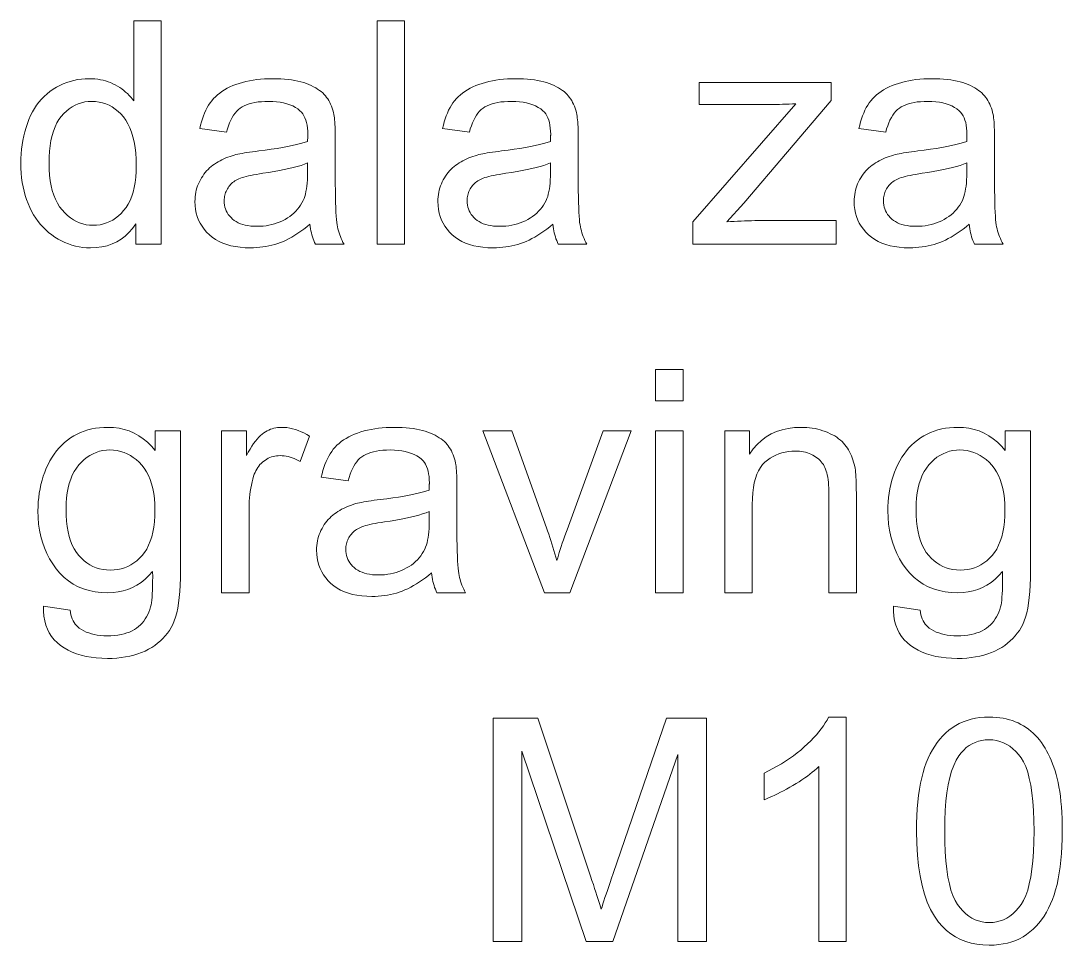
# Model space of a CAD drawing. Extents: x 0 to 297, y 0 to 420.
# Drawn here: x 178.93 to 192.91, y 366.33 to 378.74 of the extents above; entities that cross this region are included whole.
import ezdxf

# ---------------------------------------------------------------- set-up
doc = ezdxf.new("R2010")
doc.units = 0

msp = doc.modelspace()

# ---------------------------------------------------------------- linework, layer by layer
at = {"color": 7, "lineweight": 13}
for points in [[(180.471, 375.741), (180.471, 376.015), (180.428, 375.954), (180.381, 375.899), (180.33, 375.851), (180.275, 375.809), (180.216, 375.773), (180.153, 375.744), (180.087, 375.721), (180.016, 375.705), (179.942, 375.695), (179.864, 375.692), (179.812, 375.694), (179.761, 375.698), (179.711, 375.705), (179.662, 375.715), (179.614, 375.728), (179.567, 375.744), (179.52, 375.762), (179.475, 375.784), (179.43, 375.808), (179.386, 375.835), (179.343, 375.865), (179.302, 375.897), (179.264, 375.932), (179.227, 375.968), (179.192, 376.007), (179.16, 376.048), (179.129, 376.092), (179.1, 376.137), (179.073, 376.185), (179.048, 376.235), (179.025, 376.288), (179.005, 376.341), (178.987, 376.396), (178.971, 376.453), (178.958, 376.511), (178.947, 376.571), (178.939, 376.633), (178.933, 376.695), (178.93, 376.76), (178.928, 376.826), (178.929, 376.89), (178.933, 376.954), (178.938, 377.016), (178.946, 377.076), (178.955, 377.136), (178.967, 377.195), (178.981, 377.252), (178.998, 377.308), (179.016, 377.363), (179.037, 377.416), (179.06, 377.468), (179.085, 377.517), (179.112, 377.564), (179.141, 377.608), (179.172, 377.65), (179.206, 377.69), (179.242, 377.727), (179.28, 377.761), (179.32, 377.793), (179.362, 377.822), (179.406, 377.849), (179.451, 377.873), (179.497, 377.894), (179.544, 377.913), (179.592, 377.928), (179.641, 377.941), (179.691, 377.951), (179.742, 377.958), (179.794, 377.962), (179.847, 377.964), (179.886, 377.963), (179.924, 377.96), (179.961, 377.956), (179.997, 377.95), (180.033, 377.943), (180.067, 377.934), (180.101, 377.923), (180.134, 377.911), (180.166, 377.896), (180.197, 377.881), (180.227, 377.864), (180.256, 377.846), (180.284, 377.827), (180.311, 377.806), (180.336, 377.785), (180.361, 377.763), (180.384, 377.74), (180.406, 377.716), (180.427, 377.691), (180.447, 377.665), (180.447, 378.741), (180.813, 378.741), (180.813, 375.741)], [(183.715, 375.741), (183.715, 378.741), (184.083, 378.741), (184.083, 375.741)], [(182.81, 376.009), (182.77, 375.976), (182.729, 375.944), (182.689, 375.914), (182.649, 375.887), (182.61, 375.861), (182.57, 375.837), (182.531, 375.816), (182.493, 375.797), (182.454, 375.779), (182.416, 375.764), (182.378, 375.75), (182.34, 375.738), (182.3, 375.727), (182.261, 375.718), (182.22, 375.71), (182.179, 375.704), (182.138, 375.699), (182.096, 375.695), (182.053, 375.693), (182.01, 375.692), (181.94, 375.694), (181.874, 375.699), (181.81, 375.708), (181.75, 375.72), (181.693, 375.736), (181.64, 375.755), (181.59, 375.778), (181.543, 375.804), (181.5, 375.834), (181.46, 375.867), (181.423, 375.903), (181.39, 375.941), (181.362, 375.981), (181.337, 376.023), (181.315, 376.066), (181.298, 376.112), (181.285, 376.16), (181.275, 376.209), (181.269, 376.261), (181.267, 376.314), (181.268, 376.346), (181.27, 376.377), (181.274, 376.408), (181.279, 376.438), (181.285, 376.467), (181.293, 376.496), (181.303, 376.524), (181.314, 376.552), (181.326, 376.579), (181.34, 376.606), (181.355, 376.632), (181.371, 376.657), (181.388, 376.68), (181.405, 376.703), (181.424, 376.725), (181.443, 376.745), (181.464, 376.765), (181.485, 376.784), (181.507, 376.801), (181.53, 376.818), (181.554, 376.833), (181.579, 376.848), (181.604, 376.862), (181.629, 376.875), (181.655, 376.888), (181.682, 376.899), (181.71, 376.91), (181.738, 376.92), (181.766, 376.93), (181.795, 376.938), (181.818, 376.944), (181.843, 376.95), (181.87, 376.955), (181.9, 376.961), (181.931, 376.967), (181.965, 376.972), (182.001, 376.977), (182.04, 376.983), (182.08, 376.988), (182.123, 376.994), (182.21, 377.004), (182.292, 377.016), (182.369, 377.027), (182.442, 377.039), (182.51, 377.052), (182.573, 377.065), (182.632, 377.078), (182.686, 377.092), (182.735, 377.106), (182.78, 377.121), (182.78, 377.135), (182.78, 377.149), (182.781, 377.161), (182.781, 377.172), (182.781, 377.182), (182.781, 377.191), (182.781, 377.199), (182.782, 377.206), (182.782, 377.212), (182.782, 377.217), (182.781, 377.26), (182.777, 377.301), (182.772, 377.34), (182.765, 377.375), (182.756, 377.409), (182.744, 377.439), (182.731, 377.467), (182.715, 377.492), (182.697, 377.514), (182.677, 377.534), (182.648, 377.558), (182.615, 377.579), (182.58, 377.598), (182.542, 377.614), (182.502, 377.628), (182.458, 377.639), (182.412, 377.647), (182.364, 377.654), (182.312, 377.657), (182.258, 377.659), (182.207, 377.658), (182.159, 377.655), (182.114, 377.651), (182.072, 377.644), (182.032, 377.636), (181.995, 377.626), (181.961, 377.614), (181.929, 377.6), (181.9, 377.585), (181.874, 377.568), (181.85, 377.548), (181.827, 377.526), (181.806, 377.5), (181.785, 377.472), (181.766, 377.442), (181.749, 377.408), (181.732, 377.371), (181.717, 377.332), (181.703, 377.29), (181.691, 377.245), (181.331, 377.294), (181.341, 377.34), (181.353, 377.383), (181.366, 377.425), (181.38, 377.465), (181.396, 377.503), (181.413, 377.54), (181.431, 377.575), (181.45, 377.607), (181.471, 377.639), (181.492, 377.668), (181.516, 377.696), (181.541, 377.722), (181.569, 377.747), (181.599, 377.771), (181.63, 377.794), (181.664, 377.815), (181.699, 377.835), (181.737, 377.854), (181.776, 377.871), (181.818, 377.887), (181.861, 377.901), (181.906, 377.914), (181.952, 377.926), (181.999, 377.936), (182.048, 377.944), (182.098, 377.951), (182.149, 377.957), (182.202, 377.961), (182.256, 377.963), (182.311, 377.964), (182.366, 377.963), (182.418, 377.961), (182.469, 377.958), (182.517, 377.953), (182.563, 377.947), (182.607, 377.94), (182.649, 377.932), (182.689, 377.922), (182.727, 377.911), (182.763, 377.898), (182.797, 377.885), (182.829, 377.871), (182.859, 377.856), (182.888, 377.84), (182.914, 377.824), (182.939, 377.807), (182.962, 377.79), (182.983, 377.772), (183.002, 377.753), (183.019, 377.733), (183.035, 377.713), (183.05, 377.692), (183.064, 377.669), (183.077, 377.646), (183.089, 377.621), (183.1, 377.596), (183.11, 377.569), (183.119, 377.541), (183.127, 377.512), (183.134, 377.483), (183.137, 377.462), (183.14, 377.439), (183.143, 377.413), (183.145, 377.383), (183.147, 377.351), (183.149, 377.315), (183.15, 377.277), (183.151, 377.235), (183.152, 377.191), (183.152, 377.143), (183.152, 376.652), (183.152, 376.553), (183.153, 376.462), (183.154, 376.378), (183.156, 376.301), (183.158, 376.233), (183.161, 376.171), (183.164, 376.118), (183.167, 376.072), (183.171, 376.033), (183.176, 376.002), (183.181, 375.975), (183.187, 375.948), (183.194, 375.922), (183.202, 375.895), (183.211, 375.869), (183.22, 375.843), (183.231, 375.817), (183.243, 375.792), (183.255, 375.766), (183.269, 375.741), (182.884, 375.741), (182.873, 375.765), (182.863, 375.789), (182.853, 375.814), (182.845, 375.839), (182.837, 375.866), (182.83, 375.893), (182.824, 375.921), (182.818, 375.949), (182.814, 375.979)], [(186.072, 376.009), (186.031, 375.976), (185.991, 375.944), (185.951, 375.914), (185.911, 375.887), (185.871, 375.861), (185.832, 375.837), (185.793, 375.816), (185.755, 375.797), (185.716, 375.779), (185.678, 375.764), (185.64, 375.75), (185.602, 375.738), (185.562, 375.727), (185.522, 375.718), (185.482, 375.71), (185.441, 375.704), (185.4, 375.699), (185.358, 375.695), (185.315, 375.693), (185.272, 375.692), (185.202, 375.694), (185.135, 375.699), (185.072, 375.708), (185.012, 375.72), (184.955, 375.736), (184.902, 375.755), (184.852, 375.778), (184.805, 375.804), (184.762, 375.834), (184.722, 375.867), (184.685, 375.903), (184.652, 375.941), (184.624, 375.981), (184.599, 376.023), (184.577, 376.066), (184.56, 376.112), (184.547, 376.16), (184.537, 376.209), (184.531, 376.261), (184.529, 376.314), (184.53, 376.346), (184.532, 376.377), (184.536, 376.408), (184.541, 376.438), (184.547, 376.467), (184.555, 376.496), (184.565, 376.524), (184.576, 376.552), (184.588, 376.579), (184.602, 376.606), (184.617, 376.632), (184.633, 376.657), (184.65, 376.68), (184.667, 376.703), (184.686, 376.725), (184.705, 376.745), (184.726, 376.765), (184.747, 376.784), (184.769, 376.801), (184.792, 376.818), (184.816, 376.833), (184.84, 376.848), (184.866, 376.862), (184.891, 376.875), (184.917, 376.888), (184.944, 376.899), (184.972, 376.91), (184.999, 376.92), (185.028, 376.93), (185.057, 376.938), (185.08, 376.944), (185.105, 376.95), (185.132, 376.955), (185.162, 376.961), (185.193, 376.967), (185.227, 376.972), (185.263, 376.977), (185.301, 376.983), (185.342, 376.988), (185.385, 376.994), (185.472, 377.004), (185.554, 377.016), (185.631, 377.027), (185.704, 377.039), (185.772, 377.052), (185.835, 377.065), (185.894, 377.078), (185.948, 377.092), (185.997, 377.106), (186.042, 377.121), (186.042, 377.135), (186.042, 377.149), (186.043, 377.161), (186.043, 377.172), (186.043, 377.182), (186.043, 377.191), (186.043, 377.199), (186.044, 377.206), (186.044, 377.212), (186.044, 377.217), (186.043, 377.26), (186.039, 377.301), (186.034, 377.34), (186.027, 377.375), (186.018, 377.409), (186.006, 377.439), (185.992, 377.467), (185.977, 377.492), (185.959, 377.514), (185.939, 377.534), (185.91, 377.558), (185.877, 377.579), (185.842, 377.598), (185.804, 377.614), (185.764, 377.628), (185.72, 377.639), (185.674, 377.647), (185.626, 377.654), (185.574, 377.657), (185.52, 377.659), (185.469, 377.658), (185.421, 377.655), (185.376, 377.651), (185.334, 377.644), (185.294, 377.636), (185.257, 377.626), (185.223, 377.614), (185.191, 377.6), (185.162, 377.585), (185.136, 377.568), (185.112, 377.548), (185.089, 377.526), (185.068, 377.5), (185.047, 377.472), (185.028, 377.442), (185.011, 377.408), (184.994, 377.371), (184.979, 377.332), (184.965, 377.29), (184.953, 377.245), (184.593, 377.294), (184.603, 377.34), (184.615, 377.383), (184.628, 377.425), (184.642, 377.465), (184.658, 377.503), (184.674, 377.54), (184.693, 377.575), (184.712, 377.607), (184.732, 377.639), (184.754, 377.668), (184.778, 377.696), (184.803, 377.722), (184.831, 377.747), (184.86, 377.771), (184.892, 377.794), (184.926, 377.815), (184.961, 377.835), (184.999, 377.854), (185.038, 377.871), (185.08, 377.887), (185.123, 377.901), (185.168, 377.914), (185.214, 377.926), (185.261, 377.936), (185.309, 377.944), (185.359, 377.951), (185.411, 377.957), (185.463, 377.961), (185.518, 377.963), (185.573, 377.964), (185.628, 377.963), (185.68, 377.961), (185.731, 377.958), (185.779, 377.953), (185.825, 377.947), (185.869, 377.94), (185.911, 377.932), (185.951, 377.922), (185.989, 377.911), (186.025, 377.898), (186.059, 377.885), (186.091, 377.871), (186.121, 377.856), (186.15, 377.84), (186.176, 377.824), (186.201, 377.807), (186.224, 377.79), (186.245, 377.772), (186.264, 377.753), (186.281, 377.733), (186.297, 377.713), (186.312, 377.692), (186.326, 377.669), (186.339, 377.646), (186.351, 377.621), (186.362, 377.596), (186.372, 377.569), (186.381, 377.541), (186.389, 377.512), (186.396, 377.483), (186.399, 377.462), (186.402, 377.439), (186.405, 377.413), (186.407, 377.383), (186.409, 377.351), (186.411, 377.315), (186.412, 377.277), (186.413, 377.235), (186.414, 377.191), (186.414, 377.143), (186.414, 376.652), (186.414, 376.553), (186.415, 376.462), (186.416, 376.378), (186.418, 376.301), (186.42, 376.233), (186.422, 376.171), (186.426, 376.118), (186.429, 376.072), (186.433, 376.033), (186.438, 376.002), (186.443, 375.975), (186.449, 375.948), (186.456, 375.922), (186.464, 375.895), (186.473, 375.869), (186.482, 375.843), (186.493, 375.817), (186.505, 375.792), (186.517, 375.766), (186.531, 375.741), (186.146, 375.741), (186.135, 375.765), (186.125, 375.789), (186.115, 375.814), (186.107, 375.839), (186.099, 375.866), (186.092, 375.893), (186.086, 375.921), (186.08, 375.949), (186.076, 375.979)], [(187.955, 375.741), (187.955, 376.04), (189.338, 377.628), (189.292, 377.626), (189.246, 377.624), (189.202, 377.622), (189.159, 377.62), (189.117, 377.619), (189.076, 377.618), (189.036, 377.617), (188.997, 377.616), (188.959, 377.616), (188.923, 377.616), (188.037, 377.616), (188.037, 377.914), (189.813, 377.914), (189.813, 377.671), (188.636, 376.292), (188.409, 376.04), (188.458, 376.044), (188.507, 376.047), (188.555, 376.049), (188.602, 376.052), (188.649, 376.054), (188.695, 376.055), (188.741, 376.057), (188.786, 376.058), (188.83, 376.058), (188.874, 376.058), (189.879, 376.058), (189.879, 375.741)], [(191.663, 376.009), (191.622, 375.976), (191.582, 375.944), (191.542, 375.914), (191.502, 375.887), (191.462, 375.861), (191.423, 375.837), (191.384, 375.816), (191.345, 375.797), (191.307, 375.779), (191.269, 375.764), (191.231, 375.75), (191.192, 375.738), (191.153, 375.727), (191.113, 375.718), (191.073, 375.71), (191.032, 375.704), (190.99, 375.699), (190.948, 375.695), (190.906, 375.693), (190.863, 375.692), (190.793, 375.694), (190.726, 375.699), (190.663, 375.708), (190.603, 375.72), (190.546, 375.736), (190.493, 375.755), (190.443, 375.778), (190.396, 375.804), (190.352, 375.834), (190.312, 375.867), (190.276, 375.903), (190.243, 375.941), (190.214, 375.981), (190.189, 376.023), (190.168, 376.066), (190.151, 376.112), (190.137, 376.16), (190.128, 376.209), (190.122, 376.261), (190.12, 376.314), (190.121, 376.346), (190.123, 376.377), (190.127, 376.408), (190.132, 376.438), (190.138, 376.467), (190.146, 376.496), (190.156, 376.524), (190.166, 376.552), (190.179, 376.579), (190.193, 376.606), (190.208, 376.632), (190.223, 376.657), (190.24, 376.68), (190.258, 376.703), (190.277, 376.725), (190.296, 376.745), (190.316, 376.765), (190.338, 376.784), (190.36, 376.801), (190.383, 376.818), (190.407, 376.833), (190.431, 376.848), (190.456, 376.862), (190.482, 376.875), (190.508, 376.888), (190.535, 376.899), (190.562, 376.91), (190.59, 376.92), (190.619, 376.93), (190.648, 376.938), (190.671, 376.944), (190.696, 376.95), (190.723, 376.955), (190.752, 376.961), (190.784, 376.967), (190.818, 376.972), (190.854, 376.977), (190.892, 376.983), (190.933, 376.988), (190.975, 376.994), (191.062, 377.004), (191.144, 377.016), (191.222, 377.027), (191.295, 377.039), (191.363, 377.052), (191.426, 377.065), (191.485, 377.078), (191.539, 377.092), (191.588, 377.106), (191.632, 377.121), (191.633, 377.135), (191.633, 377.149), (191.633, 377.161), (191.634, 377.172), (191.634, 377.182), (191.634, 377.191), (191.634, 377.199), (191.634, 377.206), (191.634, 377.212), (191.634, 377.217), (191.633, 377.26), (191.63, 377.301), (191.625, 377.34), (191.618, 377.375), (191.608, 377.409), (191.597, 377.439), (191.583, 377.467), (191.568, 377.492), (191.55, 377.514), (191.53, 377.534), (191.5, 377.558), (191.468, 377.579), (191.433, 377.598), (191.395, 377.614), (191.354, 377.628), (191.311, 377.639), (191.265, 377.647), (191.216, 377.654), (191.165, 377.657), (191.11, 377.659), (191.06, 377.658), (191.012, 377.655), (190.967, 377.651), (190.924, 377.644), (190.885, 377.636), (190.848, 377.626), (190.813, 377.614), (190.782, 377.6), (190.753, 377.585), (190.727, 377.568), (190.703, 377.548), (190.68, 377.526), (190.658, 377.5), (190.638, 377.472), (190.619, 377.442), (190.601, 377.408), (190.585, 377.371), (190.57, 377.332), (190.556, 377.29), (190.544, 377.245), (190.183, 377.294), (190.194, 377.34), (190.206, 377.383), (190.219, 377.425), (190.233, 377.465), (190.248, 377.503), (190.265, 377.54), (190.283, 377.575), (190.303, 377.607), (190.323, 377.639), (190.345, 377.668), (190.369, 377.696), (190.394, 377.722), (190.422, 377.747), (190.451, 377.771), (190.483, 377.794), (190.516, 377.815), (190.552, 377.835), (190.589, 377.854), (190.629, 377.871), (190.67, 377.887), (190.714, 377.901), (190.758, 377.914), (190.804, 377.926), (190.852, 377.936), (190.9, 377.944), (190.95, 377.951), (191.002, 377.957), (191.054, 377.961), (191.108, 377.963), (191.164, 377.964), (191.218, 377.963), (191.271, 377.961), (191.321, 377.958), (191.37, 377.953), (191.416, 377.947), (191.46, 377.94), (191.502, 377.932), (191.542, 377.922), (191.58, 377.911), (191.616, 377.898), (191.65, 377.885), (191.682, 377.871), (191.712, 377.856), (191.74, 377.84), (191.767, 377.824), (191.791, 377.807), (191.814, 377.79), (191.835, 377.772), (191.854, 377.753), (191.872, 377.733), (191.888, 377.713), (191.902, 377.692), (191.916, 377.669), (191.929, 377.646), (191.941, 377.621), (191.952, 377.596), (191.962, 377.569), (191.971, 377.541), (191.979, 377.512), (191.986, 377.483), (191.99, 377.462), (191.993, 377.439), (191.996, 377.413), (191.998, 377.383), (192, 377.351), (192.002, 377.315), (192.003, 377.277), (192.004, 377.235), (192.005, 377.191), (192.005, 377.143), (192.005, 376.652), (192.005, 376.553), (192.006, 376.462), (192.007, 376.378), (192.008, 376.301), (192.011, 376.233), (192.013, 376.171), (192.016, 376.118), (192.02, 376.072), (192.024, 376.033), (192.028, 376.002), (192.033, 375.975), (192.04, 375.948), (192.047, 375.922), (192.054, 375.895), (192.063, 375.869), (192.073, 375.843), (192.084, 375.817), (192.095, 375.792), (192.108, 375.766), (192.121, 375.741), (191.737, 375.741), (191.726, 375.765), (191.715, 375.789), (191.706, 375.814), (191.697, 375.839), (191.69, 375.866), (191.683, 375.893), (191.676, 375.921), (191.671, 375.949), (191.667, 375.979)], [(179.307, 376.826), (179.309, 376.744), (179.314, 376.667), (179.323, 376.594), (179.335, 376.526), (179.351, 376.461), (179.37, 376.401), (179.393, 376.345), (179.42, 376.293), (179.449, 376.245), (179.483, 376.202), (179.519, 376.162), (179.556, 376.127), (179.594, 376.096), (179.634, 376.069), (179.675, 376.047), (179.717, 376.028), (179.76, 376.014), (179.805, 376.003), (179.851, 375.997), (179.898, 375.995), (179.946, 375.997), (179.992, 376.003), (180.037, 376.013), (180.08, 376.027), (180.122, 376.044), (180.162, 376.066), (180.201, 376.092), (180.238, 376.121), (180.274, 376.155), (180.309, 376.192), (180.341, 376.234), (180.369, 376.28), (180.395, 376.33), (180.417, 376.384), (180.435, 376.442), (180.45, 376.504), (180.462, 376.571), (180.471, 376.641), (180.476, 376.716), (180.477, 376.795), (180.476, 376.882), (180.471, 376.964), (180.462, 377.041), (180.45, 377.114), (180.434, 377.182), (180.416, 377.245), (180.393, 377.303), (180.367, 377.357), (180.338, 377.406), (180.306, 377.45), (180.27, 377.49), (180.234, 377.525), (180.195, 377.556), (180.155, 377.584), (180.114, 377.607), (180.071, 377.625), (180.026, 377.64), (179.979, 377.65), (179.931, 377.657), (179.882, 377.659), (179.834, 377.657), (179.787, 377.651), (179.742, 377.641), (179.698, 377.627), (179.657, 377.609), (179.616, 377.587), (179.578, 377.56), (179.541, 377.53), (179.505, 377.496), (179.472, 377.458), (179.44, 377.416), (179.412, 377.369), (179.388, 377.317), (179.366, 377.261), (179.348, 377.2), (179.333, 377.134), (179.322, 377.064), (179.313, 376.989), (179.309, 376.91)], [(182.78, 376.832), (182.738, 376.816), (182.691, 376.8), (182.641, 376.785), (182.587, 376.77), (182.529, 376.756), (182.467, 376.743), (182.401, 376.729), (182.33, 376.717), (182.256, 376.705), (182.178, 376.693), (182.134, 376.686), (182.092, 376.679), (182.054, 376.672), (182.018, 376.665), (181.984, 376.658), (181.953, 376.651), (181.925, 376.643), (181.9, 376.635), (181.877, 376.627), (181.857, 376.619), (181.838, 376.611), (181.821, 376.601), (181.804, 376.591), (181.788, 376.58), (181.773, 376.569), (181.759, 376.556), (181.746, 376.543), (181.734, 376.529), (181.722, 376.515), (181.711, 376.499), (181.702, 376.483), (181.693, 376.467), (181.685, 376.451), (181.679, 376.434), (181.673, 376.416), (181.668, 376.399), (181.665, 376.381), (181.662, 376.362), (181.661, 376.344), (181.66, 376.324), (181.661, 376.295), (181.665, 376.267), (181.67, 376.24), (181.678, 376.214), (181.688, 376.189), (181.7, 376.165), (181.715, 376.142), (181.732, 376.12), (181.751, 376.099), (181.772, 376.079), (181.795, 376.06), (181.821, 376.044), (181.848, 376.029), (181.878, 376.016), (181.909, 376.005), (181.943, 375.996), (181.979, 375.99), (182.016, 375.985), (182.056, 375.982), (182.098, 375.981), (182.14, 375.982), (182.181, 375.984), (182.222, 375.989), (182.261, 375.996), (182.299, 376.004), (182.337, 376.014), (182.373, 376.026), (182.409, 376.04), (182.443, 376.056), (182.477, 376.074), (182.509, 376.093), (182.54, 376.114), (182.568, 376.136), (182.595, 376.159), (182.621, 376.184), (182.644, 376.21), (182.666, 376.238), (182.686, 376.267), (182.704, 376.297), (182.72, 376.329), (182.732, 376.355), (182.742, 376.383), (182.751, 376.414), (182.758, 376.447), (182.765, 376.483), (182.77, 376.521), (182.774, 376.561), (182.777, 376.604), (182.779, 376.649), (182.78, 376.697)], [(186.042, 376.832), (185.999, 376.816), (185.953, 376.8), (185.903, 376.785), (185.849, 376.77), (185.791, 376.756), (185.729, 376.743), (185.663, 376.729), (185.592, 376.717), (185.518, 376.705), (185.44, 376.693), (185.396, 376.686), (185.354, 376.679), (185.316, 376.672), (185.279, 376.665), (185.246, 376.658), (185.215, 376.651), (185.187, 376.643), (185.162, 376.635), (185.139, 376.627), (185.119, 376.619), (185.1, 376.611), (185.083, 376.601), (185.066, 376.591), (185.05, 376.58), (185.035, 376.569), (185.021, 376.556), (185.008, 376.543), (184.996, 376.529), (184.984, 376.515), (184.973, 376.499), (184.964, 376.483), (184.955, 376.467), (184.947, 376.451), (184.941, 376.434), (184.935, 376.416), (184.93, 376.399), (184.927, 376.381), (184.924, 376.362), (184.923, 376.344), (184.922, 376.324), (184.923, 376.295), (184.927, 376.267), (184.932, 376.24), (184.94, 376.214), (184.95, 376.189), (184.962, 376.165), (184.977, 376.142), (184.994, 376.12), (185.013, 376.099), (185.034, 376.079), (185.057, 376.06), (185.082, 376.044), (185.11, 376.029), (185.139, 376.016), (185.171, 376.005), (185.205, 375.996), (185.24, 375.99), (185.278, 375.985), (185.318, 375.982), (185.36, 375.981), (185.402, 375.982), (185.443, 375.984), (185.484, 375.989), (185.523, 375.996), (185.561, 376.004), (185.599, 376.014), (185.635, 376.026), (185.671, 376.04), (185.705, 376.056), (185.739, 376.074), (185.771, 376.093), (185.801, 376.114), (185.83, 376.136), (185.857, 376.159), (185.882, 376.184), (185.906, 376.21), (185.928, 376.238), (185.948, 376.267), (185.966, 376.297), (185.982, 376.329), (185.993, 376.355), (186.004, 376.383), (186.012, 376.414), (186.02, 376.447), (186.027, 376.483), (186.032, 376.521), (186.036, 376.561), (186.039, 376.604), (186.041, 376.649), (186.042, 376.697)], [(191.632, 376.832), (191.59, 376.816), (191.544, 376.8), (191.494, 376.785), (191.44, 376.77), (191.382, 376.756), (191.319, 376.743), (191.253, 376.729), (191.183, 376.717), (191.109, 376.705), (191.031, 376.693), (190.987, 376.686), (190.945, 376.679), (190.906, 376.672), (190.87, 376.665), (190.837, 376.658), (190.806, 376.651), (190.778, 376.643), (190.752, 376.635), (190.73, 376.627), (190.709, 376.619), (190.691, 376.611), (190.673, 376.601), (190.657, 376.591), (190.641, 376.58), (190.626, 376.569), (190.612, 376.556), (190.599, 376.543), (190.586, 376.529), (190.575, 376.515), (190.564, 376.499), (190.554, 376.483), (190.546, 376.467), (190.538, 376.451), (190.531, 376.434), (190.526, 376.416), (190.521, 376.399), (190.518, 376.381), (190.515, 376.362), (190.513, 376.344), (190.513, 376.324), (190.514, 376.295), (190.517, 376.267), (190.523, 376.24), (190.531, 376.214), (190.541, 376.189), (190.553, 376.165), (190.568, 376.142), (190.584, 376.12), (190.603, 376.099), (190.624, 376.079), (190.648, 376.06), (190.673, 376.044), (190.701, 376.029), (190.73, 376.016), (190.762, 376.005), (190.795, 375.996), (190.831, 375.99), (190.869, 375.985), (190.909, 375.982), (190.951, 375.981), (190.993, 375.982), (191.034, 375.984), (191.074, 375.989), (191.114, 375.996), (191.152, 376.004), (191.189, 376.014), (191.226, 376.026), (191.261, 376.04), (191.296, 376.056), (191.329, 376.074), (191.362, 376.093), (191.392, 376.114), (191.421, 376.136), (191.448, 376.159), (191.473, 376.184), (191.497, 376.21), (191.518, 376.238), (191.538, 376.267), (191.556, 376.297), (191.573, 376.329), (191.584, 376.355), (191.594, 376.383), (191.603, 376.414), (191.611, 376.447), (191.617, 376.483), (191.623, 376.521), (191.627, 376.561), (191.63, 376.604), (191.632, 376.649), (191.632, 376.697)], [(187.454, 373.635), (187.454, 374.059), (187.822, 374.059), (187.822, 373.635)], [(179.231, 370.879), (179.589, 370.826), (179.595, 370.794), (179.602, 370.763), (179.61, 370.734), (179.62, 370.708), (179.632, 370.683), (179.645, 370.659), (179.66, 370.638), (179.676, 370.618), (179.694, 370.6), (179.714, 370.584), (179.743, 370.565), (179.773, 370.548), (179.805, 370.532), (179.84, 370.519), (179.876, 370.508), (179.915, 370.498), (179.955, 370.491), (179.998, 370.486), (180.042, 370.483), (180.089, 370.482), (180.139, 370.483), (180.186, 370.486), (180.232, 370.491), (180.275, 370.498), (180.315, 370.508), (180.354, 370.519), (180.39, 370.532), (180.423, 370.548), (180.455, 370.565), (180.484, 370.584), (180.51, 370.606), (180.536, 370.629), (180.559, 370.653), (180.58, 370.679), (180.6, 370.707), (180.618, 370.737), (180.634, 370.768), (180.649, 370.8), (180.661, 370.835), (180.672, 370.871), (180.677, 370.896), (180.682, 370.926), (180.686, 370.961), (180.69, 371.001), (180.693, 371.045), (180.695, 371.095), (180.697, 371.15), (180.698, 371.209), (180.699, 371.274), (180.698, 371.344), (180.649, 371.29), (180.597, 371.241), (180.543, 371.198), (180.486, 371.161), (180.427, 371.13), (180.366, 371.105), (180.302, 371.085), (180.236, 371.07), (180.168, 371.062), (180.097, 371.059), (180.009, 371.062), (179.926, 371.072), (179.846, 371.088), (179.771, 371.111), (179.699, 371.14), (179.632, 371.176), (179.569, 371.218), (179.509, 371.266), (179.454, 371.321), (179.403, 371.382), (179.356, 371.448), (179.315, 371.517), (179.278, 371.588), (179.246, 371.662), (179.219, 371.738), (179.197, 371.817), (179.18, 371.898), (179.167, 371.982), (179.16, 372.069), (179.158, 372.158), (179.159, 372.22), (179.162, 372.281), (179.168, 372.34), (179.176, 372.399), (179.186, 372.457), (179.198, 372.514), (179.213, 372.57), (179.23, 372.625), (179.249, 372.679), (179.27, 372.732), (179.294, 372.783), (179.319, 372.832), (179.347, 372.879), (179.376, 372.923), (179.408, 372.965), (179.442, 373.004), (179.477, 373.042), (179.515, 373.076), (179.555, 373.108), (179.596, 373.138), (179.64, 373.165), (179.685, 373.19), (179.731, 373.211), (179.779, 373.23), (179.829, 373.246), (179.88, 373.259), (179.932, 373.269), (179.986, 373.276), (180.042, 373.28), (180.099, 373.281), (180.174, 373.278), (180.247, 373.269), (180.318, 373.253), (180.385, 373.232), (180.45, 373.204), (180.512, 373.169), (180.571, 373.129), (180.628, 373.082), (180.682, 373.03), (180.733, 372.97), (180.733, 373.232), (181.073, 373.232), (181.073, 371.354), (181.072, 371.255), (181.069, 371.163), (181.064, 371.076), (181.056, 370.995), (181.047, 370.92), (181.036, 370.851), (181.022, 370.788), (181.007, 370.731), (180.989, 370.68), (180.97, 370.634), (180.948, 370.593), (180.923, 370.553), (180.897, 370.515), (180.868, 370.479), (180.836, 370.445), (180.802, 370.412), (180.766, 370.382), (180.727, 370.353), (180.686, 370.325), (180.642, 370.3), (180.596, 370.277), (180.548, 370.256), (180.498, 370.237), (180.446, 370.221), (180.392, 370.208), (180.336, 370.197), (180.278, 370.188), (180.217, 370.182), (180.155, 370.178), (180.091, 370.177), (180.014, 370.179), (179.941, 370.184), (179.871, 370.193), (179.804, 370.205), (179.739, 370.221), (179.678, 370.24), (179.62, 370.263), (179.564, 370.289), (179.512, 370.319), (179.462, 370.352), (179.417, 370.389), (179.377, 370.429), (179.341, 370.473), (179.311, 370.52), (179.285, 370.571), (179.264, 370.626), (179.249, 370.684), (179.238, 370.745), (179.232, 370.81)], [(181.625, 371.059), (181.625, 373.232), (181.957, 373.232), (181.957, 372.903), (181.982, 372.948), (182.007, 372.989), (182.031, 373.027), (182.055, 373.063), (182.079, 373.095), (182.102, 373.124), (182.125, 373.149), (182.148, 373.172), (182.17, 373.191), (182.191, 373.208), (182.213, 373.222), (182.235, 373.234), (182.258, 373.245), (182.281, 373.255), (182.304, 373.263), (182.328, 373.27), (182.352, 373.275), (182.377, 373.279), (182.402, 373.281), (182.428, 373.281), (182.465, 373.28), (182.502, 373.277), (182.54, 373.271), (182.578, 373.262), (182.615, 373.252), (182.653, 373.239), (182.691, 373.223), (182.73, 373.206), (182.768, 373.185), (182.806, 373.163), (182.679, 372.821), (182.652, 372.836), (182.625, 372.85), (182.598, 372.862), (182.571, 372.872), (182.544, 372.881), (182.517, 372.888), (182.49, 372.894), (182.463, 372.898), (182.436, 372.9), (182.409, 372.901), (182.385, 372.9), (182.362, 372.898), (182.339, 372.894), (182.317, 372.889), (182.295, 372.883), (182.273, 372.875), (182.252, 372.865), (182.232, 372.854), (182.212, 372.842), (182.192, 372.828), (182.174, 372.813), (182.156, 372.797), (182.14, 372.78), (182.124, 372.761), (182.11, 372.741), (182.097, 372.721), (182.085, 372.699), (182.074, 372.676), (182.064, 372.652), (182.055, 372.627), (182.044, 372.587), (182.033, 372.547), (182.024, 372.505), (182.016, 372.464), (182.009, 372.421), (182.004, 372.378), (181.999, 372.334), (181.996, 372.289), (181.994, 372.243), (181.994, 372.197), (181.994, 371.059)], [(184.443, 371.327), (184.403, 371.293), (184.362, 371.262), (184.322, 371.232), (184.282, 371.204), (184.243, 371.179), (184.203, 371.155), (184.164, 371.134), (184.126, 371.114), (184.087, 371.097), (184.049, 371.082), (184.011, 371.068), (183.973, 371.056), (183.933, 371.045), (183.894, 371.036), (183.853, 371.028), (183.812, 371.021), (183.771, 371.016), (183.729, 371.013), (183.686, 371.011), (183.643, 371.01), (183.573, 371.012), (183.507, 371.017), (183.443, 371.026), (183.383, 371.038), (183.327, 371.054), (183.273, 371.073), (183.223, 371.096), (183.176, 371.122), (183.133, 371.152), (183.093, 371.185), (183.056, 371.221), (183.023, 371.259), (182.995, 371.299), (182.97, 371.34), (182.948, 371.384), (182.931, 371.43), (182.918, 371.478), (182.908, 371.527), (182.902, 371.579), (182.9, 371.632), (182.901, 371.664), (182.903, 371.695), (182.907, 371.725), (182.912, 371.755), (182.919, 371.785), (182.927, 371.814), (182.936, 371.842), (182.947, 371.87), (182.959, 371.897), (182.973, 371.924), (182.988, 371.95), (183.004, 371.974), (183.021, 371.998), (183.038, 372.021), (183.057, 372.043), (183.076, 372.063), (183.097, 372.083), (183.118, 372.102), (183.14, 372.119), (183.163, 372.135), (183.187, 372.151), (183.212, 372.166), (183.237, 372.18), (183.262, 372.193), (183.288, 372.206), (183.315, 372.217), (183.343, 372.228), (183.371, 372.238), (183.399, 372.248), (183.428, 372.256), (183.451, 372.262), (183.476, 372.268), (183.503, 372.273), (183.533, 372.279), (183.564, 372.284), (183.598, 372.29), (183.634, 372.295), (183.673, 372.301), (183.713, 372.306), (183.756, 372.311), (183.843, 372.322), (183.925, 372.334), (184.002, 372.345), (184.075, 372.357), (184.143, 372.37), (184.206, 372.383), (184.265, 372.396), (184.319, 372.41), (184.368, 372.424), (184.413, 372.438), (184.413, 372.453), (184.413, 372.466), (184.414, 372.479), (184.414, 372.49), (184.414, 372.5), (184.414, 372.509), (184.414, 372.517), (184.415, 372.524), (184.415, 372.53), (184.415, 372.535), (184.414, 372.578), (184.411, 372.619), (184.405, 372.658), (184.398, 372.693), (184.389, 372.726), (184.377, 372.757), (184.364, 372.785), (184.348, 372.81), (184.33, 372.832), (184.31, 372.852), (184.281, 372.875), (184.248, 372.897), (184.213, 372.915), (184.175, 372.932), (184.135, 372.945), (184.092, 372.957), (184.045, 372.965), (183.997, 372.972), (183.945, 372.975), (183.891, 372.977), (183.84, 372.976), (183.792, 372.973), (183.747, 372.968), (183.705, 372.962), (183.665, 372.954), (183.628, 372.944), (183.594, 372.932), (183.562, 372.918), (183.533, 372.903), (183.507, 372.885), (183.483, 372.866), (183.46, 372.843), (183.439, 372.818), (183.418, 372.79), (183.399, 372.759), (183.382, 372.726), (183.365, 372.689), (183.35, 372.65), (183.336, 372.608), (183.324, 372.563), (182.964, 372.612), (182.974, 372.658), (182.986, 372.701), (182.999, 372.743), (183.013, 372.783), (183.029, 372.821), (183.046, 372.858), (183.064, 372.892), (183.083, 372.925), (183.104, 372.956), (183.125, 372.986), (183.149, 373.014), (183.174, 373.04), (183.202, 373.065), (183.232, 373.089), (183.263, 373.112), (183.297, 373.133), (183.332, 373.153), (183.37, 373.171), (183.409, 373.189), (183.451, 373.205), (183.494, 373.219), (183.539, 373.232), (183.585, 373.244), (183.632, 373.254), (183.681, 373.262), (183.731, 373.269), (183.782, 373.275), (183.835, 373.278), (183.889, 373.281), (183.944, 373.281), (183.999, 373.281), (184.051, 373.279), (184.102, 373.276), (184.15, 373.271), (184.196, 373.265), (184.24, 373.258), (184.283, 373.249), (184.323, 373.24), (184.36, 373.228), (184.396, 373.216), (184.43, 373.203), (184.462, 373.188), (184.492, 373.174), (184.521, 373.158), (184.547, 373.142), (184.572, 373.125), (184.595, 373.108), (184.616, 373.09), (184.635, 373.071), (184.652, 373.051), (184.668, 373.031), (184.683, 373.009), (184.697, 372.987), (184.71, 372.964), (184.722, 372.939), (184.733, 372.913), (184.743, 372.887), (184.752, 372.859), (184.76, 372.83), (184.767, 372.801), (184.77, 372.78), (184.773, 372.757), (184.776, 372.73), (184.778, 372.701), (184.78, 372.669), (184.782, 372.633), (184.783, 372.595), (184.784, 372.553), (184.785, 372.508), (184.785, 372.461), (184.785, 371.97), (184.785, 371.871), (184.786, 371.779), (184.787, 371.696), (184.789, 371.619), (184.791, 371.551), (184.794, 371.489), (184.797, 371.436), (184.8, 371.39), (184.804, 371.351), (184.809, 371.32), (184.814, 371.293), (184.82, 371.266), (184.827, 371.239), (184.835, 371.213), (184.844, 371.187), (184.853, 371.161), (184.864, 371.135), (184.876, 371.109), (184.888, 371.084), (184.902, 371.059), (184.517, 371.059), (184.506, 371.082), (184.496, 371.107), (184.486, 371.131), (184.478, 371.157), (184.47, 371.183), (184.463, 371.211), (184.457, 371.239), (184.452, 371.267), (184.447, 371.297)], [(188.383, 371.059), (188.383, 373.232), (188.714, 373.232), (188.714, 372.923), (188.764, 372.991), (188.818, 373.052), (188.877, 373.106), (188.94, 373.153), (189.007, 373.192), (189.078, 373.224), (189.154, 373.249), (189.233, 373.267), (189.317, 373.278), (189.406, 373.281), (189.445, 373.281), (189.483, 373.279), (189.521, 373.275), (189.558, 373.27), (189.594, 373.264), (189.63, 373.256), (189.665, 373.247), (189.7, 373.236), (189.734, 373.224), (189.767, 373.211), (189.799, 373.196), (189.83, 373.181), (189.858, 373.165), (189.886, 373.147), (189.911, 373.129), (189.935, 373.11), (189.957, 373.09), (189.978, 373.07), (189.996, 373.048), (190.014, 373.026), (190.029, 373.002), (190.044, 372.978), (190.058, 372.953), (190.071, 372.927), (190.083, 372.9), (190.094, 372.873), (190.104, 372.844), (190.113, 372.815), (190.121, 372.785), (190.128, 372.754), (190.132, 372.732), (190.136, 372.706), (190.139, 372.678), (190.141, 372.647), (190.144, 372.613), (190.145, 372.575), (190.147, 372.535), (190.148, 372.492), (190.148, 372.445), (190.149, 372.395), (190.149, 371.059), (189.78, 371.059), (189.78, 372.381), (189.78, 372.425), (189.779, 372.467), (189.776, 372.506), (189.773, 372.543), (189.77, 372.578), (189.765, 372.61), (189.759, 372.641), (189.753, 372.669), (189.745, 372.694), (189.737, 372.718), (189.728, 372.74), (189.717, 372.761), (189.706, 372.781), (189.692, 372.8), (189.678, 372.818), (189.662, 372.835), (189.645, 372.852), (189.626, 372.867), (189.606, 372.882), (189.585, 372.896), (189.563, 372.908), (189.54, 372.92), (189.516, 372.93), (189.491, 372.938), (189.466, 372.946), (189.44, 372.952), (189.413, 372.956), (189.385, 372.96), (189.357, 372.962), (189.328, 372.962), (189.282, 372.961), (189.236, 372.956), (189.193, 372.949), (189.15, 372.938), (189.109, 372.925), (189.069, 372.908), (189.03, 372.889), (188.993, 372.867), (188.957, 372.841), (188.922, 372.813), (188.889, 372.78), (188.86, 372.742), (188.835, 372.699), (188.812, 372.65), (188.794, 372.596), (188.778, 372.537), (188.766, 372.472), (188.758, 372.402), (188.753, 372.327), (188.751, 372.246), (188.751, 371.059)], [(190.646, 370.879), (191.004, 370.826), (191.009, 370.794), (191.016, 370.763), (191.025, 370.734), (191.035, 370.708), (191.046, 370.683), (191.06, 370.659), (191.075, 370.638), (191.091, 370.618), (191.109, 370.6), (191.129, 370.584), (191.157, 370.565), (191.188, 370.548), (191.22, 370.532), (191.255, 370.519), (191.291, 370.508), (191.329, 370.498), (191.37, 370.491), (191.412, 370.486), (191.457, 370.483), (191.503, 370.482), (191.553, 370.483), (191.601, 370.486), (191.646, 370.491), (191.689, 370.498), (191.73, 370.508), (191.768, 370.519), (191.804, 370.532), (191.838, 370.548), (191.869, 370.565), (191.898, 370.584), (191.925, 370.606), (191.95, 370.629), (191.974, 370.653), (191.995, 370.679), (192.015, 370.707), (192.033, 370.737), (192.049, 370.768), (192.063, 370.8), (192.076, 370.835), (192.087, 370.871), (192.092, 370.896), (192.097, 370.926), (192.101, 370.961), (192.105, 371.001), (192.108, 371.045), (192.11, 371.095), (192.112, 371.15), (192.113, 371.209), (192.113, 371.274), (192.113, 371.344), (192.064, 371.29), (192.012, 371.241), (191.958, 371.198), (191.901, 371.161), (191.842, 371.13), (191.781, 371.105), (191.717, 371.085), (191.651, 371.07), (191.582, 371.062), (191.512, 371.059), (191.424, 371.062), (191.34, 371.072), (191.261, 371.088), (191.185, 371.111), (191.114, 371.14), (191.047, 371.176), (190.983, 371.218), (190.924, 371.266), (190.869, 371.321), (190.818, 371.382), (190.771, 371.448), (190.729, 371.517), (190.693, 371.588), (190.661, 371.662), (190.634, 371.738), (190.612, 371.817), (190.594, 371.898), (190.582, 371.982), (190.575, 372.069), (190.572, 372.158), (190.573, 372.22), (190.577, 372.281), (190.582, 372.34), (190.59, 372.399), (190.6, 372.457), (190.613, 372.514), (190.627, 372.57), (190.644, 372.625), (190.663, 372.679), (190.685, 372.732), (190.708, 372.783), (190.734, 372.832), (190.761, 372.879), (190.791, 372.923), (190.823, 372.965), (190.856, 373.004), (190.892, 373.042), (190.93, 373.076), (190.969, 373.108), (191.011, 373.138), (191.055, 373.165), (191.1, 373.19), (191.146, 373.211), (191.194, 373.23), (191.244, 373.246), (191.295, 373.259), (191.347, 373.269), (191.401, 373.276), (191.457, 373.28), (191.514, 373.281), (191.589, 373.278), (191.662, 373.269), (191.732, 373.253), (191.8, 373.232), (191.865, 373.204), (191.927, 373.169), (191.986, 373.129), (192.043, 373.082), (192.097, 373.03), (192.148, 372.97), (192.148, 373.232), (192.488, 373.232), (192.488, 371.354), (192.487, 371.255), (192.484, 371.163), (192.478, 371.076), (192.471, 370.995), (192.462, 370.92), (192.45, 370.851), (192.437, 370.788), (192.422, 370.731), (192.404, 370.68), (192.384, 370.634), (192.362, 370.593), (192.338, 370.553), (192.311, 370.515), (192.282, 370.479), (192.251, 370.445), (192.217, 370.412), (192.18, 370.382), (192.142, 370.353), (192.101, 370.325), (192.057, 370.3), (192.011, 370.277), (191.963, 370.256), (191.913, 370.237), (191.861, 370.221), (191.807, 370.208), (191.751, 370.197), (191.693, 370.188), (191.632, 370.182), (191.57, 370.178), (191.505, 370.177), (191.429, 370.179), (191.356, 370.184), (191.286, 370.193), (191.218, 370.205), (191.154, 370.221), (191.093, 370.24), (191.034, 370.263), (190.979, 370.289), (190.927, 370.319), (190.877, 370.352), (190.832, 370.389), (190.791, 370.429), (190.756, 370.473), (190.725, 370.52), (190.7, 370.571), (190.679, 370.626), (190.663, 370.684), (190.653, 370.745), (190.647, 370.81)], [(185.96, 371.059), (185.133, 373.232), (185.522, 373.232), (185.988, 371.931), (186.003, 371.889), (186.018, 371.846), (186.033, 371.803), (186.047, 371.76), (186.061, 371.716), (186.075, 371.672), (186.088, 371.628), (186.102, 371.583), (186.115, 371.538), (186.128, 371.493), (186.138, 371.528), (186.149, 371.564), (186.16, 371.602), (186.173, 371.642), (186.186, 371.682), (186.2, 371.724), (186.215, 371.768), (186.231, 371.812), (186.247, 371.859), (186.265, 371.906), (186.748, 373.232), (187.126, 373.232), (186.303, 371.059)], [(187.454, 371.059), (187.454, 373.232), (187.822, 373.232), (187.822, 371.059)], [(179.536, 372.185), (179.538, 372.101), (179.543, 372.023), (179.551, 371.949), (179.563, 371.879), (179.579, 371.815), (179.597, 371.755), (179.619, 371.699), (179.645, 371.648), (179.674, 371.602), (179.706, 371.56), (179.741, 371.523), (179.777, 371.49), (179.816, 371.46), (179.856, 371.435), (179.897, 371.413), (179.941, 371.395), (179.986, 371.382), (180.033, 371.372), (180.081, 371.366), (180.132, 371.364), (180.182, 371.366), (180.23, 371.372), (180.276, 371.382), (180.322, 371.395), (180.365, 371.413), (180.407, 371.434), (180.447, 371.46), (180.485, 371.489), (180.522, 371.522), (180.557, 371.559), (180.59, 371.601), (180.619, 371.647), (180.645, 371.697), (180.667, 371.751), (180.686, 371.81), (180.702, 371.874), (180.714, 371.942), (180.722, 372.014), (180.727, 372.091), (180.729, 372.172), (180.727, 372.25), (180.722, 372.324), (180.713, 372.394), (180.701, 372.46), (180.685, 372.522), (180.665, 372.58), (180.642, 372.635), (180.616, 372.685), (180.586, 372.732), (180.552, 372.774), (180.516, 372.812), (180.478, 372.847), (180.439, 372.877), (180.399, 372.904), (180.357, 372.926), (180.314, 372.944), (180.269, 372.958), (180.222, 372.968), (180.175, 372.975), (180.125, 372.977), (180.077, 372.975), (180.03, 372.969), (179.985, 372.959), (179.941, 372.945), (179.898, 372.927), (179.857, 372.905), (179.818, 372.879), (179.78, 372.849), (179.743, 372.815), (179.708, 372.777), (179.675, 372.735), (179.646, 372.69), (179.62, 372.64), (179.598, 372.586), (179.579, 372.529), (179.564, 372.468), (179.552, 372.403), (179.543, 372.334), (179.538, 372.261)], [(190.951, 372.185), (190.953, 372.101), (190.958, 372.023), (190.966, 371.949), (190.978, 371.879), (190.993, 371.815), (191.012, 371.755), (191.034, 371.699), (191.06, 371.648), (191.088, 371.602), (191.121, 371.56), (191.156, 371.523), (191.192, 371.49), (191.23, 371.46), (191.27, 371.435), (191.312, 371.413), (191.355, 371.395), (191.401, 371.382), (191.447, 371.372), (191.496, 371.366), (191.546, 371.364), (191.596, 371.366), (191.645, 371.372), (191.691, 371.382), (191.736, 371.395), (191.78, 371.413), (191.821, 371.434), (191.861, 371.46), (191.9, 371.489), (191.937, 371.522), (191.972, 371.559), (192.005, 371.601), (192.034, 371.647), (192.06, 371.697), (192.082, 371.751), (192.101, 371.81), (192.116, 371.874), (192.128, 371.942), (192.137, 372.014), (192.142, 372.091), (192.144, 372.172), (192.142, 372.25), (192.137, 372.324), (192.128, 372.394), (192.116, 372.46), (192.1, 372.522), (192.08, 372.58), (192.057, 372.635), (192.031, 372.685), (192, 372.732), (191.967, 372.774), (191.931, 372.812), (191.893, 372.847), (191.854, 372.877), (191.814, 372.904), (191.772, 372.926), (191.728, 372.944), (191.683, 372.958), (191.637, 372.968), (191.589, 372.975), (191.54, 372.977), (191.492, 372.975), (191.445, 372.969), (191.399, 372.959), (191.356, 372.945), (191.313, 372.927), (191.272, 372.905), (191.232, 372.879), (191.194, 372.849), (191.158, 372.815), (191.123, 372.777), (191.09, 372.735), (191.061, 372.69), (191.035, 372.64), (191.013, 372.586), (190.994, 372.529), (190.978, 372.468), (190.966, 372.403), (190.958, 372.334), (190.953, 372.261)], [(184.413, 372.15), (184.371, 372.134), (184.324, 372.118), (184.274, 372.103), (184.22, 372.088), (184.162, 372.074), (184.1, 372.06), (184.034, 372.047), (183.963, 372.035), (183.889, 372.022), (183.811, 372.011), (183.767, 372.004), (183.725, 371.997), (183.687, 371.99), (183.651, 371.983), (183.617, 371.976), (183.586, 371.968), (183.558, 371.961), (183.533, 371.953), (183.51, 371.945), (183.49, 371.937), (183.471, 371.928), (183.454, 371.919), (183.437, 371.909), (183.421, 371.898), (183.406, 371.887), (183.392, 371.874), (183.379, 371.861), (183.367, 371.847), (183.355, 371.833), (183.344, 371.817), (183.335, 371.801), (183.326, 371.785), (183.318, 371.768), (183.312, 371.751), (183.306, 371.734), (183.301, 371.716), (183.298, 371.698), (183.295, 371.68), (183.294, 371.661), (183.293, 371.642), (183.294, 371.613), (183.298, 371.585), (183.303, 371.558), (183.311, 371.532), (183.321, 371.507), (183.333, 371.483), (183.348, 371.46), (183.365, 371.438), (183.384, 371.417), (183.405, 371.397), (183.428, 371.378), (183.454, 371.361), (183.481, 371.347), (183.511, 371.334), (183.542, 371.323), (183.576, 371.314), (183.612, 371.307), (183.649, 371.302), (183.689, 371.3), (183.731, 371.299), (183.773, 371.299), (183.814, 371.302), (183.855, 371.307), (183.894, 371.313), (183.932, 371.322), (183.97, 371.332), (184.006, 371.344), (184.042, 371.358), (184.076, 371.374), (184.11, 371.392), (184.142, 371.411), (184.173, 371.432), (184.201, 371.454), (184.228, 371.477), (184.254, 371.502), (184.277, 371.528), (184.299, 371.556), (184.319, 371.585), (184.337, 371.615), (184.353, 371.646), (184.365, 371.673), (184.375, 371.701), (184.384, 371.732), (184.391, 371.765), (184.398, 371.801), (184.403, 371.839), (184.407, 371.879), (184.41, 371.922), (184.412, 371.967), (184.413, 372.015)], [(185.272, 366.377), (185.272, 369.377), (185.87, 369.377), (186.58, 367.253), (186.599, 367.195), (186.617, 367.14), (186.634, 367.088), (186.65, 367.039), (186.665, 366.993), (186.678, 366.951), (186.691, 366.911), (186.703, 366.874), (186.713, 366.84), (186.723, 366.809), (186.734, 366.843), (186.746, 366.88), (186.759, 366.921), (186.773, 366.964), (186.788, 367.011), (186.805, 367.06), (186.823, 367.113), (186.842, 367.169), (186.861, 367.228), (186.883, 367.29), (187.601, 369.377), (188.135, 369.377), (188.135, 366.377), (187.752, 366.377), (187.752, 368.888), (186.881, 366.377), (186.522, 366.377), (185.655, 368.931), (185.655, 366.377)], [(190.014, 366.377), (189.645, 366.377), (189.645, 368.724), (189.618, 368.699), (189.589, 368.673), (189.558, 368.648), (189.526, 368.623), (189.492, 368.597), (189.456, 368.572), (189.418, 368.547), (189.379, 368.521), (189.339, 368.496), (189.296, 368.47), (189.254, 368.446), (189.212, 368.422), (189.171, 368.4), (189.131, 368.379), (189.091, 368.359), (189.053, 368.341), (189.016, 368.324), (188.979, 368.308), (188.943, 368.293), (188.909, 368.28), (188.909, 368.636), (188.97, 368.666), (189.029, 368.697), (189.087, 368.729), (189.143, 368.762), (189.198, 368.797), (189.251, 368.833), (189.303, 368.87), (189.353, 368.908), (189.402, 368.947), (189.449, 368.988), (189.494, 369.029), (189.536, 369.07), (189.575, 369.111), (189.612, 369.152), (189.646, 369.192), (189.678, 369.232), (189.706, 369.272), (189.732, 369.311), (189.756, 369.35), (189.776, 369.389), (190.014, 369.389)], [(190.957, 367.857), (190.958, 367.961), (190.961, 368.061), (190.967, 368.157), (190.974, 368.249), (190.984, 368.337), (190.996, 368.42), (191.011, 368.5), (191.027, 368.575), (191.046, 368.646), (191.066, 368.713), (191.089, 368.776), (191.115, 368.837), (191.142, 368.894), (191.171, 368.949), (191.203, 369), (191.236, 369.049), (191.272, 369.094), (191.31, 369.137), (191.35, 369.177), (191.392, 369.213), (191.436, 369.247), (191.483, 369.277), (191.531, 369.303), (191.582, 369.326), (191.636, 369.345), (191.691, 369.361), (191.749, 369.373), (191.809, 369.382), (191.871, 369.388), (191.935, 369.389), (191.983, 369.388), (192.029, 369.385), (192.075, 369.381), (192.119, 369.374), (192.162, 369.365), (192.204, 369.354), (192.244, 369.342), (192.284, 369.327), (192.322, 369.311), (192.359, 369.292), (192.395, 369.272), (192.429, 369.25), (192.462, 369.226), (192.494, 369.201), (192.525, 369.173), (192.554, 369.144), (192.583, 369.114), (192.61, 369.082), (192.635, 369.047), (192.66, 369.012), (192.683, 368.974), (192.705, 368.935), (192.726, 368.895), (192.746, 368.852), (192.765, 368.809), (192.784, 368.763), (192.801, 368.716), (192.817, 368.668), (192.832, 368.617), (192.846, 368.566), (192.859, 368.511), (192.87, 368.453), (192.88, 368.391), (192.889, 368.326), (192.896, 368.257), (192.903, 368.184), (192.907, 368.108), (192.911, 368.028), (192.913, 367.944), (192.913, 367.857), (192.912, 367.753), (192.909, 367.653), (192.904, 367.558), (192.896, 367.467), (192.886, 367.379), (192.874, 367.296), (192.86, 367.217), (192.844, 367.142), (192.825, 367.071), (192.805, 367.004), (192.782, 366.941), (192.757, 366.88), (192.73, 366.823), (192.701, 366.768), (192.67, 366.717), (192.636, 366.668), (192.6, 366.622), (192.563, 366.58), (192.523, 366.54), (192.48, 366.503), (192.436, 366.469), (192.39, 366.439), (192.341, 366.413), (192.29, 366.39), (192.236, 366.37), (192.181, 366.354), (192.123, 366.342), (192.062, 366.333), (192, 366.328), (191.935, 366.326), (191.85, 366.329), (191.769, 366.338), (191.692, 366.354), (191.618, 366.376), (191.548, 366.404), (191.482, 366.438), (191.419, 366.478), (191.36, 366.525), (191.305, 366.578), (191.254, 366.637), (191.197, 366.716), (191.147, 366.806), (191.102, 366.904), (191.064, 367.012), (191.031, 367.129), (191.004, 367.256), (190.984, 367.392), (190.969, 367.537), (190.96, 367.692)], [(191.336, 367.857), (191.337, 367.714), (191.342, 367.581), (191.351, 367.458), (191.363, 367.345), (191.379, 367.241), (191.398, 367.148), (191.42, 367.064), (191.446, 366.991), (191.476, 366.927), (191.508, 366.873), (191.544, 366.827), (191.581, 366.785), (191.619, 366.749), (191.66, 366.717), (191.702, 366.69), (191.745, 366.668), (191.79, 366.651), (191.837, 366.638), (191.885, 366.631), (191.935, 366.629), (191.985, 366.631), (192.033, 366.639), (192.08, 366.651), (192.125, 366.668), (192.169, 366.69), (192.211, 366.717), (192.251, 366.749), (192.289, 366.786), (192.326, 366.828), (192.362, 366.874), (192.395, 366.928), (192.424, 366.992), (192.45, 367.066), (192.472, 367.149), (192.492, 367.243), (192.507, 367.346), (192.519, 367.459), (192.528, 367.581), (192.533, 367.714), (192.535, 367.857), (192.533, 368), (192.528, 368.133), (192.519, 368.256), (192.507, 368.37), (192.492, 368.473), (192.472, 368.566), (192.45, 368.65), (192.424, 368.724), (192.395, 368.787), (192.362, 368.841), (192.326, 368.887), (192.289, 368.928), (192.25, 368.965), (192.21, 368.997), (192.168, 369.023), (192.124, 369.045), (192.078, 369.062), (192.031, 369.075), (191.982, 369.082), (191.931, 369.084), (191.881, 369.082), (191.834, 369.076), (191.788, 369.065), (191.744, 369.05), (191.703, 369.031), (191.663, 369.007), (191.626, 368.979), (191.591, 368.947), (191.557, 368.91), (191.526, 368.869), (191.49, 368.81), (191.457, 368.741), (191.429, 368.663), (191.404, 368.576), (191.383, 368.479), (191.366, 368.373), (191.353, 368.258), (191.343, 368.133), (191.337, 368)]]:
    msp.add_lwpolyline(points, close=True, dxfattribs=at)

doc.saveas('drawing.dxf')
